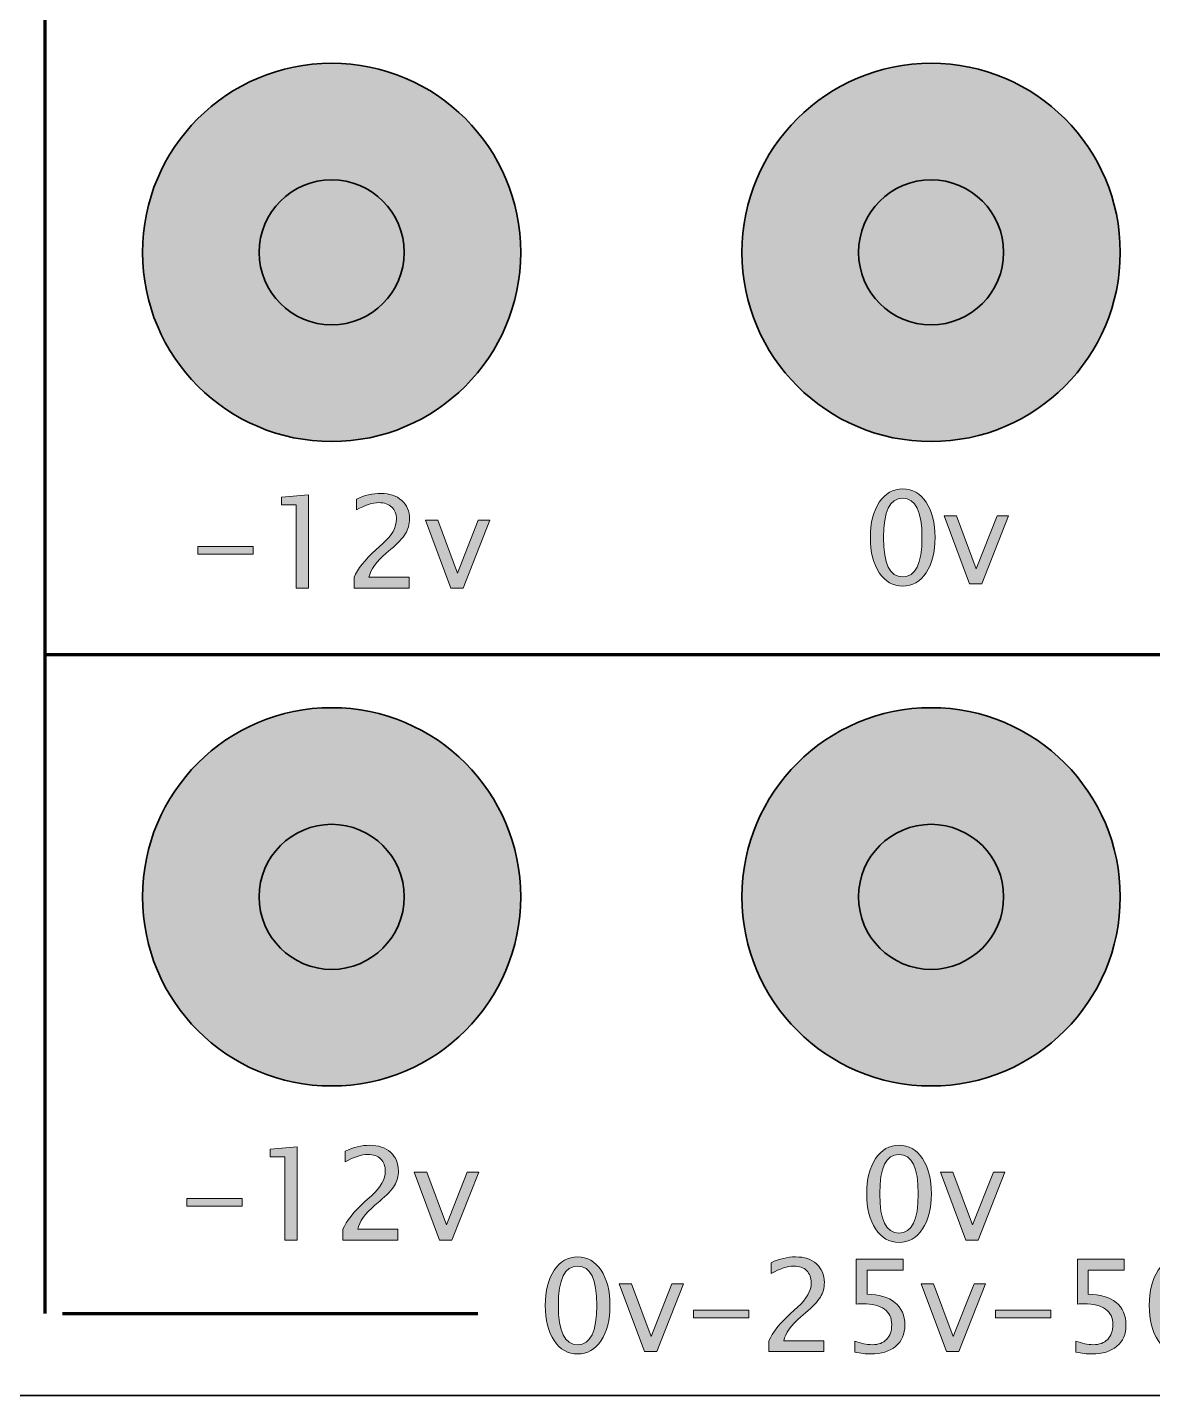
# Model space of a CAD drawing. Header units: inches. Extents: x 4 to 816, y 71 to 806.
# Drawn here: x 188.36 to 224.05, y 588.62 to 632.02 of the extents above; entities that cross this region are included whole.
import ezdxf

# ---------------------------------------------------------------- set-up
doc = ezdxf.new("R2010")
doc.units = ezdxf.units.IN
doc.header["$MEASUREMENT"] = 0
doc.layers.add('Layer 1', color=7, linetype='Continuous')

# ---------------------------------------------------------------- blocks, each defined once
blk = doc.blocks.new('block 9')
at = {"layer": 'Layer 1', "color": 240, "lineweight": 35, "true_color": 0xed1c24}
blk.add_lwpolyline([(23.165, 715.165), (406.63, 715.165), (406.63, 588.621), (23.165, 588.621)], dxfattribs=at)
blk = doc.blocks.new('block 234')
at = {"layer": 'Layer 1', "true_color": 0x231f20}
h = blk.add_hatch(color=250, dxfattribs=at)
h.dxf.hatch_style = 2
edge = h.paths.add_edge_path()
edge.add_spline(control_points=[(216.125, 614.3), (215.817, 614.3), (215.57, 614.441), (215.381, 614.723), (215.193, 615.006), (215.099, 615.378), (215.099, 615.84), (215.099, 616.303), (215.193, 616.675), (215.381, 616.957), (215.57, 617.239), (215.817, 617.38), (216.125, 617.38), (216.435, 617.38), (216.683, 617.239), (216.87, 616.958), (217.058, 616.676), (217.152, 616.304), (217.152, 615.84), (217.152, 615.378), (217.058, 615.006), (216.87, 614.723), (216.683, 614.441), (216.435, 614.3), (216.125, 614.3)], knot_values=[0, 0, 0, 0, 1, 1, 1, 2, 2, 2, 3, 3, 3, 4, 4, 4, 5, 5, 5, 6, 6, 6, 7, 7, 7, 8, 8, 8, 8], degree=3, periodic=1)
edge = h.paths.add_edge_path()
edge.add_spline(control_points=[(216.124, 614.593), (216.532, 614.593), (216.736, 615.009), (216.736, 615.84), (216.736, 616.671), (216.532, 617.086), (216.124, 617.086), (215.718, 617.086), (215.515, 616.671), (215.515, 615.84), (215.515, 615.009), (215.718, 614.593), (216.124, 614.593)], knot_values=[0, 0, 0, 0, 1, 1, 1, 2, 2, 2, 3, 3, 3, 4, 4, 4, 4], degree=3, periodic=1)
h = blk.add_hatch(color=250, dxfattribs=at)
h.dxf.hatch_style = 2
h.paths.add_polyline_path([(218.244, 614.374), (217.443, 616.526), (217.834, 616.526), (218.459, 614.852), (219.12, 616.526), (219.484, 616.526), (218.634, 614.374)])
at = {"layer": 'Layer 1', "lineweight": 0}
blk.add_lwpolyline([(218.244, 614.374), (217.443, 616.526), (217.834, 616.526), (218.459, 614.852), (219.12, 616.526), (219.484, 616.526), (218.634, 614.374), (218.244, 614.374)], dxfattribs=at)
for points, knots in [([(216.125, 614.3), (215.817, 614.3), (215.57, 614.441), (215.381, 614.723), (215.193, 615.006), (215.099, 615.378), (215.099, 615.84), (215.099, 616.303), (215.193, 616.675), (215.381, 616.957), (215.57, 617.239), (215.817, 617.38), (216.125, 617.38), (216.435, 617.38), (216.683, 617.239), (216.87, 616.958), (217.058, 616.676), (217.152, 616.304), (217.152, 615.84), (217.152, 615.378), (217.058, 615.006), (216.87, 614.723), (216.683, 614.441), (216.435, 614.3), (216.125, 614.3)], [0, 0, 0, 0, 1, 1, 1, 2, 2, 2, 3, 3, 3, 4, 4, 4, 5, 5, 5, 6, 6, 6, 7, 7, 7, 8, 8, 8, 8]), ([(216.124, 614.593), (216.532, 614.593), (216.736, 615.009), (216.736, 615.84), (216.736, 616.671), (216.532, 617.086), (216.124, 617.086), (215.718, 617.086), (215.515, 616.671), (215.515, 615.84), (215.515, 615.009), (215.718, 614.593), (216.124, 614.593)], [0, 0, 0, 0, 1, 1, 1, 2, 2, 2, 3, 3, 3, 4, 4, 4, 4])]:
    blk.add_open_spline(points, degree=3, knots=knots, dxfattribs=at)
blk = doc.blocks.new('block 233')
at = {"layer": 'Layer 1'}
blk.add_blockref('block 234', (0, 0), dxfattribs=at)
blk = doc.blocks.new('block 236')
at = {"layer": 'Layer 1', "true_color": 0x231f20}
h = blk.add_hatch(color=250, dxfattribs=at)
h.dxf.hatch_style = 2
h.paths.add_polyline_path([(196.879, 614.235), (196.879, 616.875), (196.414, 616.875), (196.414, 617.12), (197.27, 617.194), (197.27, 614.235)])
h = blk.add_hatch(color=250, dxfattribs=at)
h.dxf.hatch_style = 2
edge = h.paths.add_edge_path()
edge.add_spline(control_points=[(198.72, 614.235), (198.72, 614.235), (198.72, 614.578), (198.72, 614.578), (198.834, 614.844), (199.063, 615.133), (199.409, 615.446), (199.409, 615.446), (199.632, 615.646), (199.632, 615.646), (199.92, 615.906), (200.064, 616.164), (200.064, 616.421), (200.064, 616.585), (200.015, 616.714), (199.916, 616.807), (199.818, 616.901), (199.683, 616.948), (199.51, 616.948), (199.308, 616.948), (199.069, 616.87), (198.794, 616.714), (198.794, 616.714), (198.794, 617.057), (198.794, 617.057), (199.054, 617.18), (199.313, 617.241), (199.57, 617.241), (199.845, 617.241), (200.065, 617.167), (200.231, 617.02), (200.397, 616.871), (200.48, 616.675), (200.48, 616.431), (200.48, 616.255), (200.438, 616.099), (200.354, 615.963), (200.27, 615.827), (200.114, 615.662), (199.885, 615.468), (199.885, 615.468), (199.735, 615.339), (199.735, 615.339), (199.422, 615.073), (199.241, 614.82), (199.192, 614.578), (199.192, 614.578), (200.466, 614.578), (200.466, 614.578), (200.466, 614.578), (200.466, 614.235), (200.466, 614.235), (200.466, 614.235), (198.72, 614.235), (198.72, 614.235)], knot_values=[0, 0, 0, 0, 1, 1, 1, 2, 2, 2, 3, 3, 3, 4, 4, 4, 5, 5, 5, 6, 6, 6, 7, 7, 7, 8, 8, 8, 9, 9, 9, 10, 10, 10, 11, 11, 11, 12, 12, 12, 13, 13, 13, 14, 14, 14, 15, 15, 15, 16, 16, 16, 17, 17, 17, 18, 18, 18, 18], degree=3, periodic=1)
h = blk.add_hatch(color=250, dxfattribs=at)
h.dxf.hatch_style = 2
h.paths.add_polyline_path([(201.786, 614.235), (200.985, 616.387), (201.376, 616.387), (202.001, 614.714), (202.662, 616.387), (203.026, 616.387), (202.176, 614.235)])
h = blk.add_hatch(color=250, dxfattribs=at)
h.dxf.hatch_style = 2
h.paths.add_polyline_path([(193.762, 615.311), (193.762, 615.553), (195.522, 615.553), (195.522, 615.311)])
at = {"layer": 'Layer 1', "lineweight": 0}
for points in [[(196.879, 614.235), (196.879, 616.875), (196.414, 616.875), (196.414, 617.12), (197.27, 617.194), (197.27, 614.235), (196.879, 614.235)], [(201.786, 614.235), (200.985, 616.387), (201.376, 616.387), (202.001, 614.714), (202.662, 616.387), (203.026, 616.387), (202.176, 614.235), (201.786, 614.235)], [(193.762, 615.311), (193.762, 615.553), (195.522, 615.553), (195.522, 615.311), (193.762, 615.311)]]:
    blk.add_lwpolyline(points, dxfattribs=at)
blk.add_open_spline([(198.72, 614.235), (198.72, 614.235), (198.72, 614.578), (198.72, 614.578), (198.834, 614.844), (199.063, 615.133), (199.409, 615.446), (199.409, 615.446), (199.632, 615.646), (199.632, 615.646), (199.92, 615.906), (200.064, 616.164), (200.064, 616.421), (200.064, 616.585), (200.015, 616.714), (199.916, 616.807), (199.818, 616.901), (199.683, 616.948), (199.51, 616.948), (199.308, 616.948), (199.069, 616.87), (198.794, 616.714), (198.794, 616.714), (198.794, 617.057), (198.794, 617.057), (199.054, 617.18), (199.313, 617.241), (199.57, 617.241), (199.845, 617.241), (200.065, 617.167), (200.231, 617.02), (200.397, 616.871), (200.48, 616.675), (200.48, 616.431), (200.48, 616.255), (200.438, 616.099), (200.354, 615.963), (200.27, 615.827), (200.114, 615.662), (199.885, 615.468), (199.885, 615.468), (199.735, 615.339), (199.735, 615.339), (199.422, 615.073), (199.241, 614.82), (199.192, 614.578), (199.192, 614.578), (200.466, 614.578), (200.466, 614.578), (200.466, 614.578), (200.466, 614.235), (200.466, 614.235), (200.466, 614.235), (198.72, 614.235), (198.72, 614.235)], degree=3, knots=[0, 0, 0, 0, 1, 1, 1, 2, 2, 2, 3, 3, 3, 4, 4, 4, 5, 5, 5, 6, 6, 6, 7, 7, 7, 8, 8, 8, 9, 9, 9, 10, 10, 10, 11, 11, 11, 12, 12, 12, 13, 13, 13, 14, 14, 14, 15, 15, 15, 16, 16, 16, 17, 17, 17, 18, 18, 18, 18], dxfattribs=at)
blk = doc.blocks.new('block 235')
at = {"layer": 'Layer 1'}
blk.add_blockref('block 236', (0, 0), dxfattribs=at)
blk = doc.blocks.new('block 242')
at = {"layer": 'Layer 1', "true_color": 0x231f20}
h = blk.add_hatch(color=250, dxfattribs=at)
h.dxf.hatch_style = 2
h.paths.add_polyline_path([(196.527, 593.557), (196.527, 596.197), (196.061, 596.197), (196.061, 596.442), (196.917, 596.516), (196.917, 593.557)])
h = blk.add_hatch(color=250, dxfattribs=at)
h.dxf.hatch_style = 2
edge = h.paths.add_edge_path()
edge.add_spline(control_points=[(198.368, 593.557), (198.368, 593.557), (198.368, 593.9), (198.368, 593.9), (198.481, 594.165), (198.711, 594.455), (199.056, 594.767), (199.056, 594.767), (199.28, 594.968), (199.28, 594.968), (199.567, 595.228), (199.711, 595.486), (199.711, 595.742), (199.711, 595.906), (199.662, 596.035), (199.564, 596.129), (199.465, 596.223), (199.33, 596.27), (199.157, 596.27), (198.955, 596.27), (198.717, 596.192), (198.441, 596.036), (198.441, 596.036), (198.441, 596.379), (198.441, 596.379), (198.701, 596.501), (198.96, 596.563), (199.218, 596.563), (199.492, 596.563), (199.713, 596.489), (199.878, 596.341), (200.044, 596.193), (200.127, 595.997), (200.127, 595.752), (200.127, 595.577), (200.085, 595.421), (200.001, 595.285), (199.918, 595.149), (199.761, 594.983), (199.533, 594.79), (199.533, 594.79), (199.382, 594.661), (199.382, 594.661), (199.069, 594.395), (198.888, 594.142), (198.839, 593.9), (198.839, 593.9), (200.113, 593.9), (200.113, 593.9), (200.113, 593.9), (200.113, 593.557), (200.113, 593.557), (200.113, 593.557), (198.368, 593.557), (198.368, 593.557)], knot_values=[0, 0, 0, 0, 1, 1, 1, 2, 2, 2, 3, 3, 3, 4, 4, 4, 5, 5, 5, 6, 6, 6, 7, 7, 7, 8, 8, 8, 9, 9, 9, 10, 10, 10, 11, 11, 11, 12, 12, 12, 13, 13, 13, 14, 14, 14, 15, 15, 15, 16, 16, 16, 17, 17, 17, 18, 18, 18, 18], degree=3, periodic=1)
h = blk.add_hatch(color=250, dxfattribs=at)
h.dxf.hatch_style = 2
h.paths.add_polyline_path([(201.433, 593.557), (200.632, 595.709), (201.024, 595.709), (201.648, 594.035), (202.309, 595.709), (202.673, 595.709), (201.823, 593.557)])
h = blk.add_hatch(color=250, dxfattribs=at)
h.dxf.hatch_style = 2
h.paths.add_polyline_path([(193.41, 594.633), (193.41, 594.875), (195.169, 594.875), (195.169, 594.633)])
at = {"layer": 'Layer 1', "lineweight": 0}
for points in [[(196.527, 593.557), (196.527, 596.197), (196.061, 596.197), (196.061, 596.442), (196.917, 596.516), (196.917, 593.557), (196.527, 593.557)], [(201.433, 593.557), (200.632, 595.709), (201.024, 595.709), (201.648, 594.035), (202.309, 595.709), (202.673, 595.709), (201.823, 593.557), (201.433, 593.557)], [(193.41, 594.633), (193.41, 594.875), (195.169, 594.875), (195.169, 594.633), (193.41, 594.633)]]:
    blk.add_lwpolyline(points, dxfattribs=at)
blk.add_open_spline([(198.368, 593.557), (198.368, 593.557), (198.368, 593.9), (198.368, 593.9), (198.481, 594.165), (198.711, 594.455), (199.056, 594.767), (199.056, 594.767), (199.28, 594.968), (199.28, 594.968), (199.567, 595.228), (199.711, 595.486), (199.711, 595.742), (199.711, 595.906), (199.662, 596.035), (199.564, 596.129), (199.465, 596.223), (199.33, 596.27), (199.157, 596.27), (198.955, 596.27), (198.717, 596.192), (198.441, 596.036), (198.441, 596.036), (198.441, 596.379), (198.441, 596.379), (198.701, 596.501), (198.96, 596.563), (199.218, 596.563), (199.492, 596.563), (199.713, 596.489), (199.878, 596.341), (200.044, 596.193), (200.127, 595.997), (200.127, 595.752), (200.127, 595.577), (200.085, 595.421), (200.001, 595.285), (199.918, 595.149), (199.761, 594.983), (199.533, 594.79), (199.533, 594.79), (199.382, 594.661), (199.382, 594.661), (199.069, 594.395), (198.888, 594.142), (198.839, 593.9), (198.839, 593.9), (200.113, 593.9), (200.113, 593.9), (200.113, 593.9), (200.113, 593.557), (200.113, 593.557), (200.113, 593.557), (198.368, 593.557), (198.368, 593.557)], degree=3, knots=[0, 0, 0, 0, 1, 1, 1, 2, 2, 2, 3, 3, 3, 4, 4, 4, 5, 5, 5, 6, 6, 6, 7, 7, 7, 8, 8, 8, 9, 9, 9, 10, 10, 10, 11, 11, 11, 12, 12, 12, 13, 13, 13, 14, 14, 14, 15, 15, 15, 16, 16, 16, 17, 17, 17, 18, 18, 18, 18], dxfattribs=at)
blk = doc.blocks.new('block 241')
at = {"layer": 'Layer 1'}
blk.add_blockref('block 242', (0, 0), dxfattribs=at)
blk = doc.blocks.new('block 287')
at = {"layer": 'Layer 1', "color": 7, "lineweight": 140, "true_color": 0xffffff}
blk.add_lwpolyline([(269.466, 612.117), (188.916, 612.117)], dxfattribs=at)
blk = doc.blocks.new('block 288')
at = {"layer": 'Layer 1', "color": 7, "lineweight": 140, "true_color": 0xffffff}
blk.add_lwpolyline([(188.916, 612.117), (188.916, 653.52)], dxfattribs=at)
blk = doc.blocks.new('block 291')
at = {"layer": 'Layer 1', "true_color": 0x231f20}
h = blk.add_hatch(color=250, dxfattribs=at)
h.dxf.hatch_style = 2
edge = h.paths.add_edge_path()
edge.add_spline(control_points=[(205.812, 589.943), (205.504, 589.943), (205.256, 590.084), (205.067, 590.366), (204.879, 590.648), (204.785, 591.02), (204.785, 591.482), (204.785, 591.945), (204.879, 592.317), (205.067, 592.599), (205.256, 592.881), (205.504, 593.022), (205.812, 593.022), (206.121, 593.022), (206.369, 592.881), (206.557, 592.6), (206.744, 592.319), (206.838, 591.946), (206.838, 591.482), (206.838, 591.02), (206.744, 590.648), (206.557, 590.366), (206.369, 590.084), (206.121, 589.943), (205.812, 589.943)], knot_values=[0, 0, 0, 0, 1, 1, 1, 2, 2, 2, 3, 3, 3, 4, 4, 4, 5, 5, 5, 6, 6, 6, 7, 7, 7, 8, 8, 8, 8], degree=3, periodic=1)
edge = h.paths.add_edge_path()
edge.add_spline(control_points=[(205.811, 590.236), (206.218, 590.236), (206.422, 590.651), (206.422, 591.482), (206.422, 592.313), (206.218, 592.729), (205.811, 592.729), (205.404, 592.729), (205.201, 592.313), (205.201, 591.482), (205.201, 590.651), (205.404, 590.236), (205.811, 590.236)], knot_values=[0, 0, 0, 0, 1, 1, 1, 2, 2, 2, 3, 3, 3, 4, 4, 4, 4], degree=3, periodic=1)
h = blk.add_hatch(color=250, dxfattribs=at)
h.dxf.hatch_style = 2
edge = h.paths.add_edge_path()
edge.add_spline(control_points=[(211.879, 590.016), (211.879, 590.016), (211.879, 590.359), (211.879, 590.359), (211.993, 590.624), (212.222, 590.914), (212.568, 591.227), (212.568, 591.227), (212.791, 591.427), (212.791, 591.427), (213.079, 591.687), (213.223, 591.945), (213.223, 592.202), (213.223, 592.366), (213.174, 592.494), (213.075, 592.588), (212.977, 592.682), (212.841, 592.729), (212.669, 592.729), (212.467, 592.729), (212.228, 592.651), (211.952, 592.495), (211.952, 592.495), (211.952, 592.838), (211.952, 592.838), (212.213, 592.961), (212.472, 593.022), (212.729, 593.022), (213.004, 593.022), (213.224, 592.948), (213.39, 592.8), (213.556, 592.652), (213.639, 592.456), (213.639, 592.212), (213.639, 592.036), (213.597, 591.88), (213.513, 591.744), (213.429, 591.608), (213.273, 591.443), (213.044, 591.249), (213.044, 591.249), (212.894, 591.12), (212.894, 591.12), (212.581, 590.854), (212.4, 590.601), (212.351, 590.359), (212.351, 590.359), (213.625, 590.359), (213.625, 590.359), (213.625, 590.359), (213.625, 590.016), (213.625, 590.016), (213.625, 590.016), (211.879, 590.016), (211.879, 590.016)], knot_values=[0, 0, 0, 0, 1, 1, 1, 2, 2, 2, 3, 3, 3, 4, 4, 4, 5, 5, 5, 6, 6, 6, 7, 7, 7, 8, 8, 8, 9, 9, 9, 10, 10, 10, 11, 11, 11, 12, 12, 12, 13, 13, 13, 14, 14, 14, 15, 15, 15, 16, 16, 16, 17, 17, 17, 18, 18, 18, 18], degree=3, periodic=1)
h = blk.add_hatch(color=250, dxfattribs=at)
h.dxf.hatch_style = 2
edge = h.paths.add_edge_path()
edge.add_spline(control_points=[(214.602, 590.004), (214.602, 590.004), (214.602, 590.353), (214.602, 590.353), (214.796, 590.275), (214.981, 590.236), (215.157, 590.236), (215.35, 590.236), (215.501, 590.293), (215.612, 590.406), (215.722, 590.52), (215.777, 590.676), (215.777, 590.876), (215.777, 591.09), (215.699, 591.253), (215.543, 591.366), (215.387, 591.479), (215.162, 591.536), (214.868, 591.536), (214.799, 591.536), (214.727, 591.531), (214.651, 591.522), (214.651, 591.522), (214.651, 592.949), (214.651, 592.949), (214.651, 592.949), (216.136, 592.949), (216.136, 592.949), (216.136, 592.949), (216.136, 592.606), (216.136, 592.606), (216.136, 592.606), (214.994, 592.606), (214.994, 592.606), (214.994, 592.606), (214.994, 591.835), (214.994, 591.835), (215.371, 591.835), (215.665, 591.749), (215.876, 591.576), (216.088, 591.402), (216.193, 591.163), (216.193, 590.856), (216.193, 590.571), (216.097, 590.347), (215.905, 590.186), (215.713, 590.024), (215.447, 589.943), (215.109, 589.943), (214.959, 589.943), (214.789, 589.963), (214.602, 590.004)], knot_values=[0, 0, 0, 0, 1, 1, 1, 2, 2, 2, 3, 3, 3, 4, 4, 4, 5, 5, 5, 6, 6, 6, 7, 7, 7, 8, 8, 8, 9, 9, 9, 10, 10, 10, 11, 11, 11, 12, 12, 12, 13, 13, 13, 14, 14, 14, 15, 15, 15, 16, 16, 16, 17, 17, 17, 17], degree=3, periodic=1)
h = blk.add_hatch(color=250, dxfattribs=at)
h.dxf.hatch_style = 2
edge = h.paths.add_edge_path()
edge.add_spline(control_points=[(221.617, 590.004), (221.617, 590.004), (221.617, 590.353), (221.617, 590.353), (221.811, 590.275), (221.996, 590.236), (222.172, 590.236), (222.365, 590.236), (222.516, 590.293), (222.627, 590.406), (222.737, 590.52), (222.792, 590.676), (222.792, 590.876), (222.792, 591.09), (222.714, 591.253), (222.558, 591.366), (222.402, 591.479), (222.177, 591.536), (221.882, 591.536), (221.814, 591.536), (221.742, 591.531), (221.666, 591.522), (221.666, 591.522), (221.666, 592.949), (221.666, 592.949), (221.666, 592.949), (223.151, 592.949), (223.151, 592.949), (223.151, 592.949), (223.151, 592.606), (223.151, 592.606), (223.151, 592.606), (222.009, 592.606), (222.009, 592.606), (222.009, 592.606), (222.009, 591.835), (222.009, 591.835), (222.386, 591.835), (222.68, 591.749), (222.891, 591.576), (223.102, 591.402), (223.208, 591.163), (223.208, 590.856), (223.208, 590.571), (223.112, 590.347), (222.92, 590.186), (222.727, 590.024), (222.462, 589.943), (222.124, 589.943), (221.974, 589.943), (221.804, 589.963), (221.617, 590.004)], knot_values=[0, 0, 0, 0, 1, 1, 1, 2, 2, 2, 3, 3, 3, 4, 4, 4, 5, 5, 5, 6, 6, 6, 7, 7, 7, 8, 8, 8, 9, 9, 9, 10, 10, 10, 11, 11, 11, 12, 12, 12, 13, 13, 13, 14, 14, 14, 15, 15, 15, 16, 16, 16, 17, 17, 17, 17], degree=3, periodic=1)
h = blk.add_hatch(color=250, dxfattribs=at)
h.dxf.hatch_style = 2
edge = h.paths.add_edge_path()
edge.add_spline(control_points=[(224.974, 589.943), (224.666, 589.943), (224.418, 590.084), (224.23, 590.366), (224.041, 590.648), (223.947, 591.02), (223.947, 591.482), (223.947, 591.945), (224.041, 592.317), (224.23, 592.599), (224.418, 592.881), (224.666, 593.022), (224.974, 593.022), (225.283, 593.022), (225.531, 592.881), (225.719, 592.6), (225.906, 592.319), (226, 591.946), (226, 591.482), (226, 591.02), (225.906, 590.648), (225.719, 590.366), (225.531, 590.084), (225.283, 589.943), (224.974, 589.943)], knot_values=[0, 0, 0, 0, 1, 1, 1, 2, 2, 2, 3, 3, 3, 4, 4, 4, 5, 5, 5, 6, 6, 6, 7, 7, 7, 8, 8, 8, 8], degree=3, periodic=1)
edge = h.paths.add_edge_path()
edge.add_spline(control_points=[(224.973, 590.236), (225.38, 590.236), (225.584, 590.651), (225.584, 591.482), (225.584, 592.313), (225.38, 592.729), (224.973, 592.729), (224.566, 592.729), (224.363, 592.313), (224.363, 591.482), (224.363, 590.651), (224.566, 590.236), (224.973, 590.236)], knot_values=[0, 0, 0, 0, 1, 1, 1, 2, 2, 2, 3, 3, 3, 4, 4, 4, 4], degree=3, periodic=1)
h = blk.add_hatch(color=250, dxfattribs=at)
h.dxf.hatch_style = 2
h.paths.add_polyline_path([(207.93, 590.016), (207.129, 592.168), (207.52, 592.168), (208.145, 590.495), (208.806, 592.168), (209.17, 592.168), (208.32, 590.016)])
h = blk.add_hatch(color=250, dxfattribs=at)
h.dxf.hatch_style = 2
h.paths.add_polyline_path([(217.511, 590.016), (216.71, 592.168), (217.101, 592.168), (217.726, 590.495), (218.387, 592.168), (218.751, 592.168), (217.901, 590.016)])
h = blk.add_hatch(color=250, dxfattribs=at)
h.dxf.hatch_style = 2
h.paths.add_polyline_path([(209.487, 591.092), (209.487, 591.334), (211.247, 591.334), (211.247, 591.092)])
h = blk.add_hatch(color=250, dxfattribs=at)
h.dxf.hatch_style = 2
h.paths.add_polyline_path([(219.068, 591.092), (219.068, 591.334), (220.828, 591.334), (220.828, 591.092)])
at = {"layer": 'Layer 1', "lineweight": 0}
for points in [[(207.93, 590.016), (207.129, 592.168), (207.52, 592.168), (208.145, 590.495), (208.806, 592.168), (209.17, 592.168), (208.32, 590.016), (207.93, 590.016)], [(217.511, 590.016), (216.71, 592.168), (217.101, 592.168), (217.726, 590.495), (218.387, 592.168), (218.751, 592.168), (217.901, 590.016), (217.511, 590.016)], [(209.487, 591.092), (209.487, 591.334), (211.247, 591.334), (211.247, 591.092), (209.487, 591.092)], [(219.068, 591.092), (219.068, 591.334), (220.828, 591.334), (220.828, 591.092), (219.068, 591.092)]]:
    blk.add_lwpolyline(points, dxfattribs=at)
for points, knots in [([(205.812, 589.943), (205.504, 589.943), (205.256, 590.084), (205.067, 590.366), (204.879, 590.648), (204.785, 591.02), (204.785, 591.482), (204.785, 591.945), (204.879, 592.317), (205.067, 592.599), (205.256, 592.881), (205.504, 593.022), (205.812, 593.022), (206.121, 593.022), (206.369, 592.881), (206.557, 592.6), (206.744, 592.319), (206.838, 591.946), (206.838, 591.482), (206.838, 591.02), (206.744, 590.648), (206.557, 590.366), (206.369, 590.084), (206.121, 589.943), (205.812, 589.943)], [0, 0, 0, 0, 1, 1, 1, 2, 2, 2, 3, 3, 3, 4, 4, 4, 5, 5, 5, 6, 6, 6, 7, 7, 7, 8, 8, 8, 8]), ([(211.879, 590.016), (211.879, 590.016), (211.879, 590.359), (211.879, 590.359), (211.993, 590.624), (212.222, 590.914), (212.568, 591.227), (212.568, 591.227), (212.791, 591.427), (212.791, 591.427), (213.079, 591.687), (213.223, 591.945), (213.223, 592.202), (213.223, 592.366), (213.174, 592.494), (213.075, 592.588), (212.977, 592.682), (212.841, 592.729), (212.669, 592.729), (212.467, 592.729), (212.228, 592.651), (211.952, 592.495), (211.952, 592.495), (211.952, 592.838), (211.952, 592.838), (212.213, 592.961), (212.472, 593.022), (212.729, 593.022), (213.004, 593.022), (213.224, 592.948), (213.39, 592.8), (213.556, 592.652), (213.639, 592.456), (213.639, 592.212), (213.639, 592.036), (213.597, 591.88), (213.513, 591.744), (213.429, 591.608), (213.273, 591.443), (213.044, 591.249), (213.044, 591.249), (212.894, 591.12), (212.894, 591.12), (212.581, 590.854), (212.4, 590.601), (212.351, 590.359), (212.351, 590.359), (213.625, 590.359), (213.625, 590.359), (213.625, 590.359), (213.625, 590.016), (213.625, 590.016), (213.625, 590.016), (211.879, 590.016), (211.879, 590.016)], [0, 0, 0, 0, 1, 1, 1, 2, 2, 2, 3, 3, 3, 4, 4, 4, 5, 5, 5, 6, 6, 6, 7, 7, 7, 8, 8, 8, 9, 9, 9, 10, 10, 10, 11, 11, 11, 12, 12, 12, 13, 13, 13, 14, 14, 14, 15, 15, 15, 16, 16, 16, 17, 17, 17, 18, 18, 18, 18]), ([(214.602, 590.004), (214.602, 590.004), (214.602, 590.353), (214.602, 590.353), (214.796, 590.275), (214.981, 590.236), (215.157, 590.236), (215.35, 590.236), (215.501, 590.293), (215.612, 590.406), (215.722, 590.52), (215.777, 590.676), (215.777, 590.876), (215.777, 591.09), (215.699, 591.253), (215.543, 591.366), (215.387, 591.479), (215.162, 591.536), (214.868, 591.536), (214.799, 591.536), (214.727, 591.531), (214.651, 591.522), (214.651, 591.522), (214.651, 592.949), (214.651, 592.949), (214.651, 592.949), (216.136, 592.949), (216.136, 592.949), (216.136, 592.949), (216.136, 592.606), (216.136, 592.606), (216.136, 592.606), (214.994, 592.606), (214.994, 592.606), (214.994, 592.606), (214.994, 591.835), (214.994, 591.835), (215.371, 591.835), (215.665, 591.749), (215.876, 591.576), (216.088, 591.402), (216.193, 591.163), (216.193, 590.856), (216.193, 590.571), (216.097, 590.347), (215.905, 590.186), (215.713, 590.024), (215.447, 589.943), (215.109, 589.943), (214.959, 589.943), (214.789, 589.963), (214.602, 590.004)], [0, 0, 0, 0, 1, 1, 1, 2, 2, 2, 3, 3, 3, 4, 4, 4, 5, 5, 5, 6, 6, 6, 7, 7, 7, 8, 8, 8, 9, 9, 9, 10, 10, 10, 11, 11, 11, 12, 12, 12, 13, 13, 13, 14, 14, 14, 15, 15, 15, 16, 16, 16, 17, 17, 17, 17]), ([(221.617, 590.004), (221.617, 590.004), (221.617, 590.353), (221.617, 590.353), (221.811, 590.275), (221.996, 590.236), (222.172, 590.236), (222.365, 590.236), (222.516, 590.293), (222.627, 590.406), (222.737, 590.52), (222.792, 590.676), (222.792, 590.876), (222.792, 591.09), (222.714, 591.253), (222.558, 591.366), (222.402, 591.479), (222.177, 591.536), (221.882, 591.536), (221.814, 591.536), (221.742, 591.531), (221.666, 591.522), (221.666, 591.522), (221.666, 592.949), (221.666, 592.949), (221.666, 592.949), (223.151, 592.949), (223.151, 592.949), (223.151, 592.949), (223.151, 592.606), (223.151, 592.606), (223.151, 592.606), (222.009, 592.606), (222.009, 592.606), (222.009, 592.606), (222.009, 591.835), (222.009, 591.835), (222.386, 591.835), (222.68, 591.749), (222.891, 591.576), (223.102, 591.402), (223.208, 591.163), (223.208, 590.856), (223.208, 590.571), (223.112, 590.347), (222.92, 590.186), (222.727, 590.024), (222.462, 589.943), (222.124, 589.943), (221.974, 589.943), (221.804, 589.963), (221.617, 590.004)], [0, 0, 0, 0, 1, 1, 1, 2, 2, 2, 3, 3, 3, 4, 4, 4, 5, 5, 5, 6, 6, 6, 7, 7, 7, 8, 8, 8, 9, 9, 9, 10, 10, 10, 11, 11, 11, 12, 12, 12, 13, 13, 13, 14, 14, 14, 15, 15, 15, 16, 16, 16, 17, 17, 17, 17]), ([(224.974, 589.943), (224.666, 589.943), (224.418, 590.084), (224.23, 590.366), (224.041, 590.648), (223.947, 591.02), (223.947, 591.482), (223.947, 591.945), (224.041, 592.317), (224.23, 592.599), (224.418, 592.881), (224.666, 593.022), (224.974, 593.022), (225.283, 593.022), (225.531, 592.881), (225.719, 592.6), (225.906, 592.319), (226, 591.946), (226, 591.482), (226, 591.02), (225.906, 590.648), (225.719, 590.366), (225.531, 590.084), (225.283, 589.943), (224.974, 589.943)], [0, 0, 0, 0, 1, 1, 1, 2, 2, 2, 3, 3, 3, 4, 4, 4, 5, 5, 5, 6, 6, 6, 7, 7, 7, 8, 8, 8, 8]), ([(205.811, 590.236), (206.218, 590.236), (206.422, 590.651), (206.422, 591.482), (206.422, 592.313), (206.218, 592.729), (205.811, 592.729), (205.404, 592.729), (205.201, 592.313), (205.201, 591.482), (205.201, 590.651), (205.404, 590.236), (205.811, 590.236)], [0, 0, 0, 0, 1, 1, 1, 2, 2, 2, 3, 3, 3, 4, 4, 4, 4])]:
    blk.add_open_spline(points, degree=3, knots=knots, dxfattribs=at)
blk = doc.blocks.new('block 290')
at = {"layer": 'Layer 1'}
blk.add_blockref('block 291', (0, 0), dxfattribs=at)
blk = doc.blocks.new('block 292')
at = {"layer": 'Layer 1', "color": 7, "lineweight": 140, "true_color": 0xffffff}
blk.add_lwpolyline([(188.916, 591.231), (188.916, 612.117)], dxfattribs=at)
blk = doc.blocks.new('block 295')
at = {"layer": 'Layer 1', "color": 7, "lineweight": 140, "true_color": 0xffffff}
blk.add_lwpolyline([(189.47, 591.231), (202.651, 591.231)], dxfattribs=at)
blk = doc.blocks.new('block 438')
at = {"layer": 'Layer 1', "color": 140, "lineweight": 35, "true_color": 0x00adef}
blk.add_open_spline([(200.31, 624.886), (200.31, 623.615), (199.28, 622.585), (198.009, 622.585), (196.738, 622.585), (195.708, 623.615), (195.708, 624.886), (195.708, 626.156), (196.738, 627.186), (198.009, 627.186), (199.28, 627.186), (200.31, 626.156), (200.31, 624.886)], degree=3, knots=[0, 0, 0, 0, 1, 1, 1, 2, 2, 2, 3, 3, 3, 4, 4, 4, 4], dxfattribs=at)
blk = doc.blocks.new('block 439')
at = {"layer": 'Layer 1', "color": 140, "lineweight": 35, "true_color": 0x00adef}
blk.add_open_spline([(219.326, 624.886), (219.326, 623.615), (218.296, 622.585), (217.025, 622.585), (215.754, 622.585), (214.724, 623.615), (214.724, 624.886), (214.724, 626.156), (215.754, 627.186), (217.025, 627.186), (218.296, 627.186), (219.326, 626.156), (219.326, 624.886)], degree=3, knots=[0, 0, 0, 0, 1, 1, 1, 2, 2, 2, 3, 3, 3, 4, 4, 4, 4], dxfattribs=at)
blk = doc.blocks.new('block 442')
at = {"layer": 'Layer 1', "color": 140, "lineweight": 35, "true_color": 0x00adef}
blk.add_open_spline([(200.31, 604.443), (200.31, 603.172), (199.28, 602.142), (198.009, 602.142), (196.738, 602.142), (195.708, 603.172), (195.708, 604.443), (195.708, 605.713), (196.738, 606.743), (198.009, 606.743), (199.28, 606.743), (200.31, 605.713), (200.31, 604.443)], degree=3, knots=[0, 0, 0, 0, 1, 1, 1, 2, 2, 2, 3, 3, 3, 4, 4, 4, 4], dxfattribs=at)
blk = doc.blocks.new('block 443')
at = {"layer": 'Layer 1', "color": 140, "lineweight": 35, "true_color": 0x00adef}
blk.add_open_spline([(219.326, 604.443), (219.326, 603.172), (218.296, 602.142), (217.025, 602.142), (215.754, 602.142), (214.724, 603.172), (214.724, 604.443), (214.724, 605.713), (215.754, 606.743), (217.025, 606.743), (218.296, 606.743), (219.326, 605.713), (219.326, 604.443)], degree=3, knots=[0, 0, 0, 0, 1, 1, 1, 2, 2, 2, 3, 3, 3, 4, 4, 4, 4], dxfattribs=at)
blk = doc.blocks.new('block 447')
at = {"layer": 'Layer 1', "true_color": 0x231f20}
h = blk.add_hatch(color=250, dxfattribs=at)
h.dxf.hatch_style = 2
edge = h.paths.add_edge_path()
edge.add_spline(control_points=[(216.008, 593.483), (215.7, 593.483), (215.452, 593.624), (215.264, 593.907), (215.076, 594.189), (214.982, 594.561), (214.982, 595.023), (214.982, 595.486), (215.076, 595.858), (215.264, 596.14), (215.452, 596.422), (215.7, 596.563), (216.008, 596.563), (216.317, 596.563), (216.566, 596.422), (216.753, 596.141), (216.941, 595.86), (217.035, 595.487), (217.035, 595.023), (217.035, 594.561), (216.941, 594.189), (216.753, 593.907), (216.566, 593.624), (216.317, 593.483), (216.008, 593.483)], knot_values=[0, 0, 0, 0, 1, 1, 1, 2, 2, 2, 3, 3, 3, 4, 4, 4, 5, 5, 5, 6, 6, 6, 7, 7, 7, 8, 8, 8, 8], degree=3, periodic=1)
edge = h.paths.add_edge_path()
edge.add_spline(control_points=[(216.007, 593.777), (216.415, 593.777), (216.618, 594.192), (216.618, 595.023), (216.618, 595.854), (216.415, 596.27), (216.007, 596.27), (215.601, 596.27), (215.398, 595.854), (215.398, 595.023), (215.398, 594.192), (215.601, 593.777), (216.007, 593.777)], knot_values=[0, 0, 0, 0, 1, 1, 1, 2, 2, 2, 3, 3, 3, 4, 4, 4, 4], degree=3, periodic=1)
h = blk.add_hatch(color=250, dxfattribs=at)
h.dxf.hatch_style = 2
h.paths.add_polyline_path([(218.127, 593.557), (217.326, 595.709), (217.717, 595.709), (218.342, 594.035), (219.003, 595.709), (219.367, 595.709), (218.517, 593.557)])
at = {"layer": 'Layer 1', "lineweight": 0}
blk.add_lwpolyline([(218.127, 593.557), (217.326, 595.709), (217.717, 595.709), (218.342, 594.035), (219.003, 595.709), (219.367, 595.709), (218.517, 593.557), (218.127, 593.557)], dxfattribs=at)
for points, knots in [([(216.008, 593.483), (215.7, 593.483), (215.452, 593.624), (215.264, 593.907), (215.076, 594.189), (214.982, 594.561), (214.982, 595.023), (214.982, 595.486), (215.076, 595.858), (215.264, 596.14), (215.452, 596.422), (215.7, 596.563), (216.008, 596.563), (216.317, 596.563), (216.566, 596.422), (216.753, 596.141), (216.941, 595.86), (217.035, 595.487), (217.035, 595.023), (217.035, 594.561), (216.941, 594.189), (216.753, 593.907), (216.566, 593.624), (216.317, 593.483), (216.008, 593.483)], [0, 0, 0, 0, 1, 1, 1, 2, 2, 2, 3, 3, 3, 4, 4, 4, 5, 5, 5, 6, 6, 6, 7, 7, 7, 8, 8, 8, 8]), ([(216.007, 593.777), (216.415, 593.777), (216.618, 594.192), (216.618, 595.023), (216.618, 595.854), (216.415, 596.27), (216.007, 596.27), (215.601, 596.27), (215.398, 595.854), (215.398, 595.023), (215.398, 594.192), (215.601, 593.777), (216.007, 593.777)], [0, 0, 0, 0, 1, 1, 1, 2, 2, 2, 3, 3, 3, 4, 4, 4, 4])]:
    blk.add_open_spline(points, degree=3, knots=knots, dxfattribs=at)
blk = doc.blocks.new('block 446')
at = {"layer": 'Layer 1'}
blk.add_blockref('block 447', (0, 0), dxfattribs=at)

msp = doc.modelspace()

# ---------------------------------------------------------------- hatches: boundary and pattern name
at = {"layer": 'Layer 1', "true_color": 0x000000}
h = msp.add_hatch(color=18, dxfattribs=at)
h.dxf.hatch_style = 2
edge = h.paths.add_edge_path()
edge.add_spline(control_points=[(204.009, 624.886), (204.009, 621.572), (201.323, 618.886), (198.009, 618.886), (194.695, 618.886), (192.009, 621.572), (192.009, 624.886), (192.009, 628.199), (194.695, 630.886), (198.009, 630.886), (201.323, 630.886), (204.009, 628.199), (204.009, 624.886)], knot_values=[0, 0, 0, 0, 1, 1, 1, 2, 2, 2, 3, 3, 3, 4, 4, 4, 4], degree=3, periodic=1)
h = msp.add_hatch(color=18, dxfattribs=at)
h.dxf.hatch_style = 2
edge = h.paths.add_edge_path()
edge.add_spline(control_points=[(223.025, 624.886), (223.025, 621.572), (220.339, 618.886), (217.025, 618.886), (213.711, 618.886), (211.025, 621.572), (211.025, 624.886), (211.025, 628.199), (213.711, 630.886), (217.025, 630.886), (220.339, 630.886), (223.025, 628.199), (223.025, 624.886)], knot_values=[0, 0, 0, 0, 1, 1, 1, 2, 2, 2, 3, 3, 3, 4, 4, 4, 4], degree=3, periodic=1)
h = msp.add_hatch(color=18, dxfattribs=at)
h.dxf.hatch_style = 2
edge = h.paths.add_edge_path()
edge.add_spline(control_points=[(204.009, 604.443), (204.009, 601.129), (201.323, 598.443), (198.009, 598.443), (194.695, 598.443), (192.009, 601.129), (192.009, 604.443), (192.009, 607.756), (194.695, 610.443), (198.009, 610.443), (201.323, 610.443), (204.009, 607.756), (204.009, 604.443)], knot_values=[0, 0, 0, 0, 1, 1, 1, 2, 2, 2, 3, 3, 3, 4, 4, 4, 4], degree=3, periodic=1)
h = msp.add_hatch(color=18, dxfattribs=at)
h.dxf.hatch_style = 2
edge = h.paths.add_edge_path()
edge.add_spline(control_points=[(223.025, 604.443), (223.025, 601.129), (220.339, 598.443), (217.025, 598.443), (213.711, 598.443), (211.025, 601.129), (211.025, 604.443), (211.025, 607.756), (213.711, 610.443), (217.025, 610.443), (220.339, 610.443), (223.025, 607.756), (223.025, 604.443)], knot_values=[0, 0, 0, 0, 1, 1, 1, 2, 2, 2, 3, 3, 3, 4, 4, 4, 4], degree=3, periodic=1)

# ---------------------------------------------------------------- linework, layer by layer
at = {"layer": 'Layer 1', "color": 240, "lineweight": 35, "true_color": 0xed1c24}
for points in [[(204.009, 624.886), (204.009, 621.572), (201.323, 618.886), (198.009, 618.886), (194.695, 618.886), (192.009, 621.572), (192.009, 624.886), (192.009, 628.199), (194.695, 630.886), (198.009, 630.886), (201.323, 630.886), (204.009, 628.199), (204.009, 624.886)], [(223.025, 624.886), (223.025, 621.572), (220.339, 618.886), (217.025, 618.886), (213.711, 618.886), (211.025, 621.572), (211.025, 624.886), (211.025, 628.199), (213.711, 630.886), (217.025, 630.886), (220.339, 630.886), (223.025, 628.199), (223.025, 624.886)], [(204.009, 604.443), (204.009, 601.129), (201.323, 598.443), (198.009, 598.443), (194.695, 598.443), (192.009, 601.129), (192.009, 604.443), (192.009, 607.756), (194.695, 610.443), (198.009, 610.443), (201.323, 610.443), (204.009, 607.756), (204.009, 604.443)], [(223.025, 604.443), (223.025, 601.129), (220.339, 598.443), (217.025, 598.443), (213.711, 598.443), (211.025, 601.129), (211.025, 604.443), (211.025, 607.756), (213.711, 610.443), (217.025, 610.443), (220.339, 610.443), (223.025, 607.756), (223.025, 604.443)]]:
    msp.add_open_spline(points, degree=3, knots=[0, 0, 0, 0, 1, 1, 1, 2, 2, 2, 3, 3, 3, 4, 4, 4, 4], dxfattribs=at)

# ---------------------------------------------------------------- block references
at = {"layer": 'Layer 1'}
for name in ['block 9', 'block 288', 'block 438', 'block 439', 'block 235', 'block 233', 'block 287', 'block 292', 'block 442', 'block 443', 'block 241', 'block 446', 'block 290', 'block 295']:
    msp.add_blockref(name, (0, 0), dxfattribs=at)

doc.saveas('drawing.dxf')
